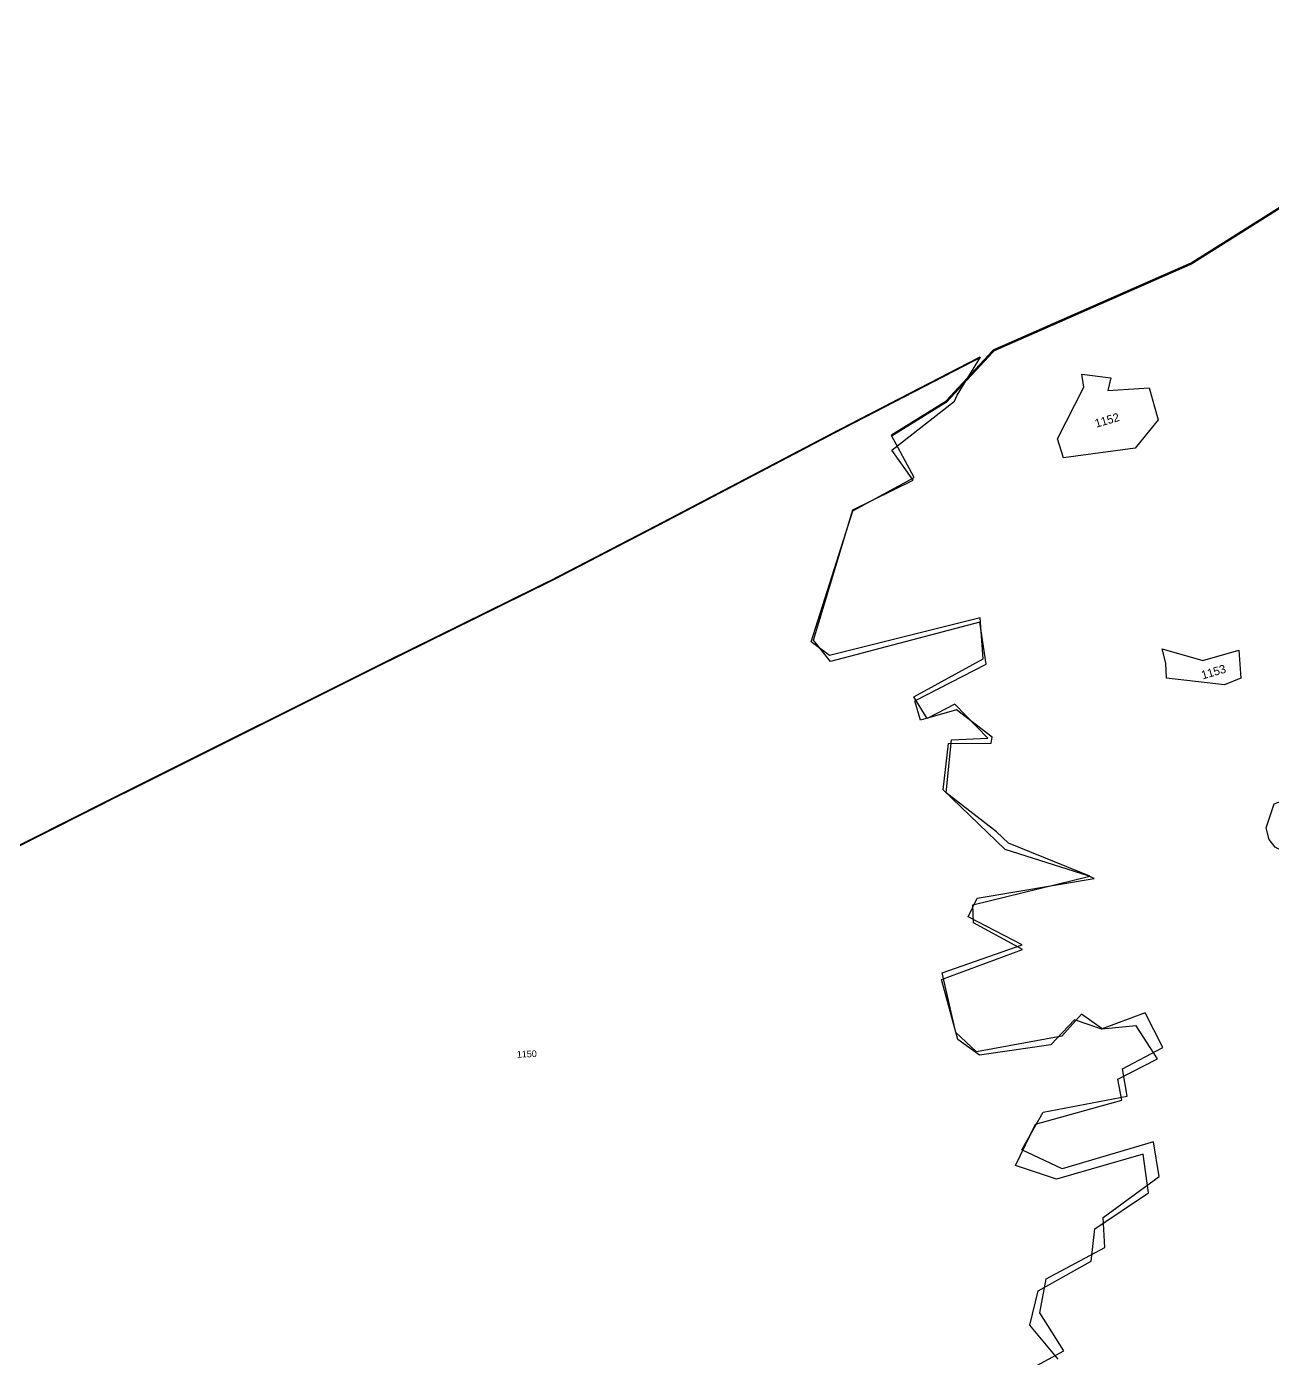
# Model space of a CAD drawing. Header units: metres. Extents: x 261324 to 273196, y 2168580 to 2176145.
# Drawn here: x 263027 to 264392, y 2171320 to 2172778 of the extents above; entities that cross this region are included whole.
import ezdxf

# ---------------------------------------------------------------- set-up
doc = ezdxf.new("R2010")
doc.units = ezdxf.units.M
for name, color, linetype in [('POLY_PARCEL', 6, 'Continuous'), ('TEXT_PARCEL', 7, 'Continuous'), ('V_BOUND_LINE', 7, 'Continuous')]:
    doc.layers.add(name, color=color, linetype=linetype)
doc.styles.add('TEXT_MAP', font='KRDEV050.TTF', dxfattribs={"height": 1.8})

# ---------------------------------------------------------------- blocks, each defined once
blk = doc.blocks.new('GTH')
at = {"layer": 'POLY_PARCEL'}
for points in [[(271223.88, 2172818.09), (271223.71, 2172822.33), (271232.08, 2172831.44), (271232.42, 2172834.25), (271238.15, 2172831.9), (271236.85, 2172829.39), (271245.53, 2172827.63), (271245.55, 2172820.56), (271239.17, 2172815.97)], [(271233.33, 2172769.92), (271233.4, 2172773.07), (271241.14, 2172768.39), (271249.14, 2172768.45), (271247.97, 2172762.62), (271244.23, 2172762.15), (271232.65, 2172766.77)], [(271247.72, 2172734.78), (271260.72, 2172735.89), (271263.34, 2172733.07), (271262.51, 2172729.1), (271262.48, 2172724.65), (271260.91, 2172723.42), (271255.77, 2172724.4), (271246.55, 2172724.77), (271245.45, 2172725.81), (271244.68, 2172727.75), (271244.71, 2172730.28)]]:
    blk.add_lwpolyline(points, close=True, dxfattribs=at)
blk.add_lwpolyline([(271171.75, 2172632.52), (271167.8, 2172641.17), (271171.47, 2172647.74), (271184.12, 2172650.85), (271186.7, 2172657.33), (271199.78, 2172661.7), (271200.9, 2172669.97), (271181.58, 2172669.73), (271173.92, 2172674.9), (271180.39, 2172682.29), (271199.54, 2172682.33), (271199.92, 2172686.88), (271209.26, 2172688.82), (271206.68, 2172696.85), (271199.4, 2172698.07), (271194.37, 2172701.59), (271188.02, 2172697.78), (271172.74, 2172699.66), (271169.17, 2172704.08), (271169.17, 2172717.42), (271187.61, 2172719.03), (271178.96, 2172727.28), (271179.91, 2172731.05), (271205.61, 2172730.3), (271190.7, 2172741.71), (271188.87, 2172744.77), (271180.69, 2172755.62), (271184.82, 2172766.23), (271192.44, 2172764.55), (271187.49, 2172773.4), (271181, 2172772.04), (271179.51, 2172777.25), (271195.93, 2172781.19), (271197.61, 2172789.76), (271164.4, 2172790.53), (271161.45, 2172794.43), (271177.47, 2172819.05), (271191.98, 2172822.45), (271189.64, 2172832.38)], dxfattribs=at)
at = {"layer": 'V_BOUND_LINE', "const_width": 0.5}
blk.add_lwpolyline([(271189.64, 2172832.38), (271202.87, 2172836.28), (271215.57, 2172844.16), (271261.25, 2172850.89), (271324.19, 2172869.92), (271395.75, 2172860.35), (271454.15, 2172850.17)], dxfattribs=at)
at = {"layer": 'TEXT_PARCEL', "style": 'TEXT_MAP'}
for s, p in [('1152', (271232.33, 2172822.4)), ('1153', (271240.03, 2172764.48))]:
    blk.add_text(s, height=1.8, rotation=1.0285, dxfattribs=at).set_placement(p)
blk = doc.blocks.new('A$C758bc456')
blk.add_blockref('GTH', (-271112.84, -2172061.51))
blk = doc.blocks.new('SD')
at = {"layer": 'POLY_PARCEL'}
blk.add_lwpolyline([(264130, 2166213.4), (264185.8, 2166243.8), (264158.7, 2166286.2), (264165.8, 2166324.3), (264231.9, 2166359.4), (264230, 2166393.2), (264292.9, 2166439.2), (264286.4, 2166478.1), (264183.9, 2166447.8), (264138.7, 2166469.1), (264162.6, 2166511.5), (264256.9, 2166529.5), (264251.9, 2166560.1), (264296.9, 2166583.8), (264277.3, 2166623), (264228.8, 2166605.1), (264205.9, 2166621.3), (264183.6, 2166596.6), (264088.1, 2166579.4), (264064.9, 2166600.8), (264049.4, 2166667.9), (264139.3, 2166699.1), (264078.7, 2166730.9), (264088.9, 2166751.5), (264220.2, 2166773.5), (264213.5, 2166776.7), (264120.1, 2166806.2), (264050.6, 2166873.2), (264056.7, 2166925.1), (264104.5, 2166925.5), (264105.7, 2166932.3), (264065.8, 2166963), (264025.5, 2166951.4), (264018.8, 2166973.3), (264099.2, 2167014.1), (264092.1, 2167061.4), (263924.4, 2167017.5), (263905.3, 2167041.4), (263949.5, 2167187.5), (264017.4, 2167220.9), (263993.4, 2167254.6), (264063.6, 2167309.5), (264066.7, 2167316), (264092.9, 2167358.8)], dxfattribs=at)
at = {"layer": 'V_BOUND_LINE', "const_width": 2.08}
blk.add_lwpolyline([(264092.9, 2167358.8), (263929.9, 2167274.7), (263733.6, 2167171.9), (263613.6, 2167109.7), (263424.3, 2167016.5), (263112.4, 2166861), (262904.6, 2166756.4), (262787.8, 2166713), (262500.3, 2166755.7), (262253.9, 2166821.6), (262133.5, 2166823.9), (261997.6, 2166790.6), (261826.5, 2166708.3), (261608.1, 2166854.7)], dxfattribs=at)
at = {"layer": 'TEXT_PARCEL', "style": 'TEXT_MAP'}
blk.add_text('1150', height=7.5, rotation=1.9239, dxfattribs=at).set_placement((263572.2, 2166573))

msp = doc.modelspace()

# ---------------------------------------------------------------- block references
for name, p, xscale, yscale, zscale, rotation in [('A$C758bc456', (264640.7, 2168419.3), 5.12144662732138, 5.12144662732138, 5.12144662732138, 15.3571068732658), ('SD', (7785.1, 57357.1), 0.9757903209053062, 0.9757903209053062, 0.9757903209053062, 0.03826192417426014)]:
    msp.add_blockref(name, p, dxfattribs=dict(xscale=xscale, yscale=yscale, zscale=zscale, rotation=rotation))

doc.saveas('drawing.dxf')
